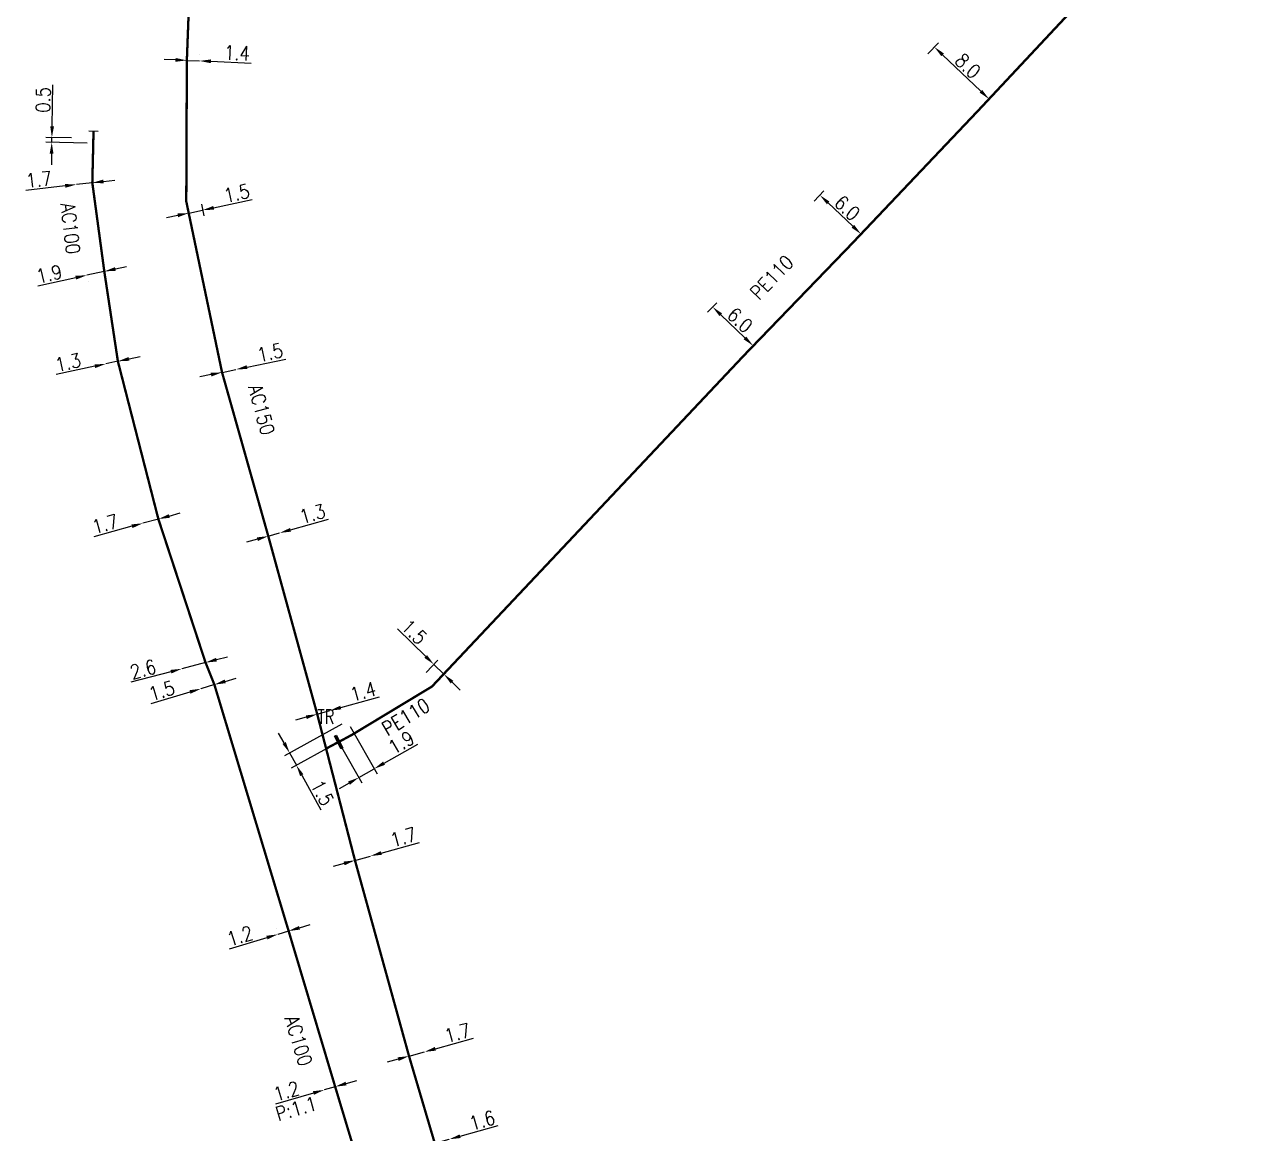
# Model space of a CAD drawing. Header units: millimetres. Extents: x 133989 to 135004, y 130988 to 132014.
# Drawn here: x 134528.1 to 134657.5, y 131445.4 to 131562.9 of the extents above; entities that cross this region are included whole.
import ezdxf
from ezdxf.enums import TextEntityAlignment as Align

# ---------------------------------------------------------------- set-up
doc = ezdxf.new("R2010")
doc.units = ezdxf.units.MM
doc.header["$PDMODE"] = 34
doc.linetypes.add('L_25_AP', pattern=[2000, 1000, 1000])
doc.linetypes.add('L_25_PE', pattern=[2000, 1000, 1000])
doc.layers.get('0').update_dxf_attribs({"linetype": 'CONTINUOUS'})
doc.layers.get('Defpoints').update_dxf_attribs({"linetype": 'CONTINUOUS'})
doc.layers.add('L_150', color=1, linetype='CONTINUOUS')
doc.layers.add('L_340', color=7, linetype='CONTINUOUS')
doc.styles.get("Standard").update_dxf_attribs({"font": 'romans.shx', "width": 0.85})
doc.dimstyles.get("Standard").update_dxf_attribs({"dimtxt": 1.5, "dimasz": 1.2, "dimexe": 0.625, "dimexo": 0.625, "dimgap": 0.25, "dimtad": 1, "dimdec": 1, "dimzin": 0, "dimdsep": 46, "dimtxsty": 'Standard', "dimcen": -0.5, "dimadec": 0, "dimazin": 0, "dimtfac": 1, "dimtdec": 1, "dimtmove": 0, "dimatfit": 3, "dimfxl": 0, "dimtolj": 1, "dimtzin": 0, "dimarcsym": 0})

# ---------------------------------------------------------------- blocks, each defined once
blk = doc.blocks.new('*D760')
at = {"layer": 'Defpoints', "color": 0, "linetype": 'Continuous', "transparency": 16777216}
for p in [(134545.31, 131559.12), (134546.66, 131559.06), (134546.66, 131559.06)]:
    blk.add_point(p, dxfattribs=at)
at = {"layer": 'L_150', "color": 0, "linetype": 'Continuous', "lineweight": -2, "transparency": 16777216}
for p, q in [((134544.11, 131559.17), (134542.91, 131559.22)), ((134545.31, 131559.12), (134546.66, 131559.06)), ((134545.34, 131559.74), (134545.34, 131559.74)), ((134546.69, 131559.69), (134546.69, 131559.69)), ((134547.86, 131559.02), (134552.11, 131558.84))]:
    blk.add_line(p, q, dxfattribs=at)
at = {"layer": 'L_150', "color": 0, "linetype": 'Continuous', "transparency": 16777216}
for points in [[(134544.12, 131559.37), (134544.1, 131558.97), (134545.31, 131559.12)], [(134547.87, 131559.22), (134547.85, 131558.82), (134546.66, 131559.06)]]:
    blk.add_solid(points, dxfattribs=at)
at = {"layer": 'L_150', "color": 0, "linetype": 'Continuous', "transparency": 16777216, "insert": (134550.62, 131559.9), "char_height": 1.5, "attachment_point": 5, "rotation": 357.6446}
blk.add_mtext('\\A1;1.4', dxfattribs=at)
blk = doc.blocks.new('*D761')
at = {"layer": 'Defpoints', "color": 0, "linetype": 'Continuous', "transparency": 16777216}
for p in [(134546.72, 131544.48), (134545.25, 131544.17), (134546.98, 131543.25)]:
    blk.add_point(p, dxfattribs=at)
at = {"layer": 'L_150', "color": 0, "linetype": 'Continuous', "lineweight": -2, "transparency": 16777216}
for p, q in [((134548.15, 131543.5), (134552.25, 131544.36)), ((134545.38, 131543.56), (134545.64, 131542.33)), ((134545.51, 131542.94), (134546.98, 131543.25)), ((134546.85, 131543.87), (134547.11, 131542.64)), ((134544.34, 131542.69), (134543.16, 131542.45))]:
    blk.add_line(p, q, dxfattribs=at)
at = {"layer": 'L_150', "color": 0, "linetype": 'Continuous', "transparency": 16777216}
for points in [[(134548.11, 131543.69), (134548.2, 131543.3), (134546.98, 131543.25)], [(134544.3, 131542.89), (134544.38, 131542.5), (134545.51, 131542.94)]]:
    blk.add_solid(points, dxfattribs=at)
at = {"layer": 'L_150', "color": 0, "linetype": 'Continuous', "transparency": 16777216, "insert": (134550.59, 131545.03), "char_height": 1.5, "attachment_point": 5, "rotation": 11.8713}
blk.add_mtext('\\A1;1.5', dxfattribs=at)
blk = doc.blocks.new('*D762')
at = {"layer": 'Defpoints', "color": 0, "linetype": 'Continuous', "transparency": 16777216}
for p in [(134550.51, 131526.37), (134550.51, 131526.37), (134549.04, 131526.06)]:
    blk.add_point(p, dxfattribs=at)
at = {"layer": 'L_150', "color": 0, "linetype": 'Continuous', "lineweight": -2, "transparency": 16777216}
for p, q in [((134549.04, 131526.06), (134550.51, 131526.37)), ((134551.69, 131526.62), (134555.79, 131527.47)), ((134547.87, 131525.82), (134546.69, 131525.57))]:
    blk.add_line(p, q, dxfattribs=at)
at = {"layer": 'L_150', "color": 0, "linetype": 'Continuous', "transparency": 16777216}
for points in [[(134551.64, 131526.81), (134551.73, 131526.42), (134550.51, 131526.37)], [(134547.83, 131526.01), (134547.91, 131525.62), (134549.04, 131526.06)]]:
    blk.add_solid(points, dxfattribs=at)
at = {"layer": 'L_150', "color": 0, "linetype": 'Continuous', "transparency": 16777216, "insert": (134554.12, 131528.15), "char_height": 1.5, "attachment_point": 5, "rotation": 11.8043}
blk.add_mtext('\\A1;1.5', dxfattribs=at)
blk = doc.blocks.new('*D764')
at = {"layer": 'Defpoints', "color": 0, "linetype": 'Continuous', "transparency": 16777216}
for p in [(134559.88, 131450.03), (134559.88, 131450.03), (134561.03, 131450.37)]:
    blk.add_point(p, dxfattribs=at)
at = {"layer": 'L_150', "color": 0, "linetype": 'Continuous', "lineweight": -2, "transparency": 16777216}
for p, q in [((134561.03, 131450.37), (134559.88, 131450.03)), ((134562.18, 131450.7), (134563.33, 131451.04)), ((134558.73, 131449.7), (134554.71, 131448.53))]:
    blk.add_line(p, q, dxfattribs=at)
at = {"layer": 'L_150', "color": 0, "linetype": 'Continuous', "transparency": 16777216}
for points in [[(134558.67, 131449.89), (134558.78, 131449.51), (134559.88, 131450.03)], [(134562.13, 131450.89), (134562.24, 131450.51), (134561.03, 131450.37)]]:
    blk.add_solid(points, dxfattribs=at)
at = {"layer": 'L_150', "color": 0, "linetype": 'Continuous', "transparency": 16777216, "insert": (134555.86, 131449.9), "char_height": 1.5, "attachment_point": 5, "rotation": 16.2309}
blk.add_mtext('\\A1;1.2', dxfattribs=at)
blk = doc.blocks.new('*D765')
at = {"layer": 'Defpoints', "color": 0, "linetype": 'Continuous', "transparency": 16777216}
for p in [(134556.1, 131466.86), (134554.95, 131466.51), (134554.95, 131466.51)]:
    blk.add_point(p, dxfattribs=at)
at = {"layer": 'L_150', "color": 0, "linetype": 'Continuous', "lineweight": -2, "transparency": 16777216}
for p, q in [((134554.77, 131467.11), (134554.77, 131467.11)), ((134556.1, 131466.86), (134554.95, 131466.51)), ((134555.91, 131467.46), (134555.91, 131467.46)), ((134557.24, 131467.21), (134558.39, 131467.56)), ((134553.8, 131466.16), (134549.79, 131464.95))]:
    blk.add_line(p, q, dxfattribs=at)
at = {"layer": 'L_150', "color": 0, "linetype": 'Continuous', "transparency": 16777216}
for points in [[(134557.19, 131467.4), (134557.3, 131467.02), (134556.1, 131466.86)], [(134553.74, 131466.36), (134553.86, 131465.97), (134554.95, 131466.51)]]:
    blk.add_solid(points, dxfattribs=at)
at = {"layer": 'L_150', "color": 0, "linetype": 'Continuous', "transparency": 16777216, "insert": (134550.93, 131466.34), "char_height": 1.5, "attachment_point": 5, "rotation": 16.9111}
blk.add_mtext('\\A1;1.2', dxfattribs=at)
blk = doc.blocks.new('*D766')
at = {"layer": 'Defpoints', "color": 0, "linetype": 'Continuous', "transparency": 16777216}
for p in [(134546.79, 131492.54), (134546.79, 131492.54), (134548.23, 131492.97)]:
    blk.add_point(p, dxfattribs=at)
at = {"layer": 'L_150', "color": 0, "linetype": 'Continuous', "lineweight": -2, "transparency": 16777216}
for p, q in [((134548.23, 131492.97), (134546.79, 131492.54)), ((134549.38, 131493.32), (134550.52, 131493.67)), ((134545.64, 131492.19), (134541.5, 131490.93))]:
    blk.add_line(p, q, dxfattribs=at)
at = {"layer": 'L_150', "color": 0, "linetype": 'Continuous', "transparency": 16777216}
for points in [[(134545.59, 131492.38), (134545.7, 131492), (134546.79, 131492.54)], [(134549.32, 131493.51), (134549.43, 131493.13), (134548.23, 131492.97)]]:
    blk.add_solid(points, dxfattribs=at)
at = {"layer": 'L_150', "color": 0, "linetype": 'Continuous', "transparency": 16777216, "insert": (134542.64, 131492.32), "char_height": 1.5, "attachment_point": 5, "rotation": 16.8331}
blk.add_mtext('\\A1;1.5', dxfattribs=at)
blk = doc.blocks.new('*D767')
at = {"layer": 'Defpoints', "color": 0, "linetype": 'Continuous', "transparency": 16777216}
for p in [(134547.29, 131495.31), (134544.77, 131494.65), (134544.77, 131494.65)]:
    blk.add_point(p, dxfattribs=at)
at = {"layer": 'L_150', "color": 0, "linetype": 'Continuous', "lineweight": -2, "transparency": 16777216}
for p, q in [((134547.29, 131495.31), (134544.77, 131494.65)), ((134548.45, 131495.62), (134549.61, 131495.93)), ((134543.61, 131494.34), (134539.39, 131493.22)), ((134547.45, 131494.71), (134547.45, 131494.71))]:
    blk.add_line(p, q, dxfattribs=at)
at = {"layer": 'L_150', "color": 0, "linetype": 'Continuous', "transparency": 16777216}
for points in [[(134548.4, 131495.81), (134548.5, 131495.43), (134547.29, 131495.31)], [(134543.56, 131494.53), (134543.67, 131494.15), (134544.77, 131494.65)]]:
    blk.add_solid(points, dxfattribs=at)
at = {"layer": 'L_150', "color": 0, "linetype": 'Continuous', "transparency": 16777216, "insert": (134540.67, 131494.59), "char_height": 1.5, "attachment_point": 5, "rotation": 14.8451}
blk.add_mtext('\\A1;2.6', dxfattribs=at)
blk = doc.blocks.new('*D768')
at = {"layer": 'Defpoints', "color": 0, "linetype": 'Continuous', "transparency": 16777216}
for p in [(134540.65, 131510.07), (134540.65, 131510.07), (134542.29, 131510.52)]:
    blk.add_point(p, dxfattribs=at)
at = {"layer": 'L_150', "color": 0, "linetype": 'Continuous', "lineweight": -2, "transparency": 16777216}
for p, q in [((134542.13, 131511.12), (134542.13, 131511.12)), ((134543.45, 131510.84), (134544.61, 131511.16)), ((134539.49, 131509.75), (134535.45, 131508.65)), ((134542.29, 131510.52), (134540.65, 131510.07))]:
    blk.add_line(p, q, dxfattribs=at)
at = {"layer": 'L_150', "color": 0, "linetype": 'Continuous', "transparency": 16777216}
for points in [[(134543.4, 131511.03), (134543.5, 131510.65), (134542.29, 131510.52)], [(134539.44, 131509.95), (134539.55, 131509.56), (134540.65, 131510.07)]]:
    blk.add_solid(points, dxfattribs=at)
at = {"layer": 'L_150', "color": 0, "linetype": 'Continuous', "transparency": 16777216, "insert": (134536.63, 131510), "char_height": 1.5, "attachment_point": 5, "rotation": 15.3426}
blk.add_mtext('\\A1;1.7', dxfattribs=at)
blk = doc.blocks.new('*D769')
at = {"layer": 'Defpoints', "color": 0, "linetype": 'Continuous', "transparency": 16777216}
for p in [(134536.73, 131526.96), (134536.73, 131526.96), (134538, 131527.23)]:
    blk.add_point(p, dxfattribs=at)
at = {"layer": 'L_150', "color": 0, "linetype": 'Continuous', "lineweight": -2, "transparency": 16777216}
for p, q in [((134539.18, 131527.48), (134540.35, 131527.74)), ((134535.56, 131526.7), (134531.46, 131525.82)), ((134538, 131527.23), (134536.73, 131526.96))]:
    blk.add_line(p, q, dxfattribs=at)
at = {"layer": 'L_150', "color": 0, "linetype": 'Continuous', "transparency": 16777216}
for points in [[(134539.13, 131527.68), (134539.22, 131527.29), (134538, 131527.23)], [(134535.52, 131526.9), (134535.6, 131526.51), (134536.73, 131526.96)]]:
    blk.add_solid(points, dxfattribs=at)
at = {"layer": 'L_150', "color": 0, "linetype": 'Continuous', "transparency": 16777216, "insert": (134532.71, 131527.11), "char_height": 1.5, "attachment_point": 5, "rotation": 12.164}
blk.add_mtext('\\A1;1.3', dxfattribs=at)
blk = doc.blocks.new('*D770')
at = {"layer": 'Defpoints', "color": 0, "linetype": 'Continuous', "transparency": 16777216}
for p in [(134536.56, 131536.76), (134534.71, 131536.35), (134534.71, 131536.35)]:
    blk.add_point(p, dxfattribs=at)
at = {"layer": 'L_150', "color": 0, "linetype": 'Continuous', "lineweight": -2, "transparency": 16777216}
for p, q in [((134536.56, 131536.76), (134534.71, 131536.35)), ((134537.73, 131537.02), (134538.9, 131537.28)), ((134533.53, 131536.09), (134529.5, 131535.2)), ((134534.84, 131535.74), (134534.84, 131535.74)), ((134536.7, 131536.15), (134536.7, 131536.15))]:
    blk.add_line(p, q, dxfattribs=at)
at = {"layer": 'L_150', "color": 0, "linetype": 'Continuous', "transparency": 16777216}
for points in [[(134537.69, 131537.21), (134537.78, 131536.82), (134536.56, 131536.76)], [(134533.49, 131536.29), (134533.58, 131535.9), (134534.71, 131536.35)]]:
    blk.add_solid(points, dxfattribs=at)
at = {"layer": 'L_150', "color": 0, "linetype": 'Continuous', "transparency": 16777216, "insert": (134530.72, 131536.49), "char_height": 1.5, "attachment_point": 5, "rotation": 12.4675}
blk.add_mtext('\\A1;1.9', dxfattribs=at)
blk = doc.blocks.new('*D771')
at = {"layer": 'Defpoints', "color": 0, "linetype": 'Continuous', "transparency": 16777216}
for p in [(134533.6, 131545.96), (134533.6, 131545.96), (134535.29, 131546.15)]:
    blk.add_point(p, dxfattribs=at)
at = {"layer": 'L_150', "color": 0, "linetype": 'Continuous', "lineweight": -2, "transparency": 16777216}
for p, q in [((134532.41, 131545.82), (134528.25, 131545.34)), ((134535.29, 131546.15), (134533.6, 131545.96)), ((134536.48, 131546.29), (134537.67, 131546.42))]:
    blk.add_line(p, q, dxfattribs=at)
at = {"layer": 'L_150', "color": 0, "linetype": 'Continuous', "transparency": 16777216}
for points in [[(134532.39, 131546.02), (134532.43, 131545.62), (134533.6, 131545.96)], [(134536.46, 131546.49), (134536.5, 131546.09), (134535.29, 131546.15)]]:
    blk.add_solid(points, dxfattribs=at)
at = {"layer": 'L_150', "color": 0, "linetype": 'Continuous', "transparency": 16777216, "insert": (134529.62, 131546.5), "char_height": 1.5, "attachment_point": 5, "rotation": 6.5629}
blk.add_mtext('\\A1;1.7', dxfattribs=at)
blk = doc.blocks.new('*D772')
at = {"layer": 'Defpoints', "color": 0, "linetype": 'Continuous', "transparency": 16777216}
for p in [(134531, 131550.94), (134533.7, 131550.89), (134535.39, 131550.35)]:
    blk.add_point(p, dxfattribs=at)
at = {"layer": 'L_340', "color": 0, "linetype": 'Continuous', "lineweight": -2, "transparency": 16777216}
for p, q in [((134531.03, 131552.14), (134531.11, 131556.51)), ((134533.07, 131550.9), (134530.38, 131550.95)), ((134530.99, 131550.44), (134531, 131550.94)), ((134534.76, 131550.36), (134530.37, 131550.45)), ((134530.97, 131549.24), (134530.95, 131548.04))]:
    blk.add_line(p, q, dxfattribs=at)
at = {"layer": 'L_340', "color": 0, "linetype": 'Continuous', "transparency": 16777216}
for points in [[(134530.83, 131552.14), (134531.23, 131552.13), (134531, 131550.94)], [(134530.77, 131549.24), (134531.17, 131549.23), (134530.99, 131550.44)]]:
    blk.add_solid(points, dxfattribs=at)
at = {"layer": 'L_340', "color": 0, "linetype": 'Continuous', "transparency": 16777216, "insert": (134530.08, 131554.94), "char_height": 1.5, "attachment_point": 5, "rotation": 88.8712}
blk.add_mtext('\\A1;0.5', dxfattribs=at)
blk = doc.blocks.new('L_340_07')
at = {"color": 0, "linetype": 'Continuous', "const_width": 0.25, "flags": 128}
blk.add_lwpolyline([(0, 0), (1.25, 0)], dxfattribs=at)
at = {"color": 0, "linetype": 'Continuous', "flags": 128}
blk.add_lwpolyline([(1.25, -0.5), (1.25, 0.5)], dxfattribs=at)
at = {"color": 0, "linetype": 'Continuous', "width": 0.75, "flags": 3}
for tag, p in [('DEF_LEG', (0.72, -3.47)), ('DEF_COUP', (0.72, -5.97)), ('DEF_TYPE', (0.72, -8.47))]:
    blk.add_attdef(tag, text='', height=1.2, dxfattribs=at).set_placement(p, align=Align.MIDDLE)
blk = doc.blocks.new('*D773')
at = {"layer": 'Defpoints', "color": 0, "linetype": 'Continuous', "transparency": 16777216}
for p in [(134553.94, 131508.71), (134555.14, 131509.05), (134555.14, 131509.05)]:
    blk.add_point(p, dxfattribs=at)
at = {"layer": 'L_150', "color": 0, "linetype": 'Continuous', "lineweight": -2, "transparency": 16777216}
for p, q in [((134556.3, 131509.37), (134560.33, 131510.51)), ((134552.79, 131508.38), (134551.63, 131508.05)), ((134553.94, 131508.71), (134555.14, 131509.05))]:
    blk.add_line(p, q, dxfattribs=at)
at = {"layer": 'L_150', "color": 0, "linetype": 'Continuous', "transparency": 16777216}
for points in [[(134556.25, 131509.57), (134556.35, 131509.18), (134555.14, 131509.05)], [(134552.73, 131508.57), (134552.84, 131508.19), (134553.94, 131508.71)]]:
    blk.add_solid(points, dxfattribs=at)
at = {"layer": 'L_150', "color": 0, "linetype": 'Continuous', "transparency": 16777216, "insert": (134558.62, 131511.07), "char_height": 1.5, "attachment_point": 5, "rotation": 15.7943}
blk.add_mtext('\\A1;1.3', dxfattribs=at)
blk = doc.blocks.new('*D774')
at = {"layer": 'Defpoints', "color": 0, "linetype": 'Continuous', "transparency": 16777216}
for p in [(134560.47, 131490.22), (134560.47, 131490.22), (134559.13, 131489.84)]:
    blk.add_point(p, dxfattribs=at)
at = {"layer": 'L_150', "color": 0, "linetype": 'Continuous', "lineweight": -2, "transparency": 16777216}
for p, q in [((134561.63, 131490.54), (134565.72, 131491.69)), ((134559.13, 131489.84), (134560.47, 131490.22)), ((134557.97, 131489.52), (134556.81, 131489.19))]:
    blk.add_line(p, q, dxfattribs=at)
at = {"layer": 'L_150', "color": 0, "linetype": 'Continuous', "transparency": 16777216}
for points in [[(134561.57, 131490.74), (134561.68, 131490.35), (134560.47, 131490.22)], [(134557.92, 131489.71), (134558.02, 131489.32), (134559.13, 131489.84)]]:
    blk.add_solid(points, dxfattribs=at)
at = {"layer": 'L_150', "color": 0, "linetype": 'Continuous', "transparency": 16777216, "insert": (134563.98, 131492.24), "char_height": 1.5, "attachment_point": 5, "rotation": 15.6751}
blk.add_mtext('\\A1;1.4', dxfattribs=at)
blk = doc.blocks.new('*D775')
at = {"layer": 'Defpoints', "color": 0, "linetype": 'Continuous', "transparency": 16777216}
for p in [(134564.77, 131474.81), (134564.77, 131474.81), (134563.13, 131474.35)]:
    blk.add_point(p, dxfattribs=at)
at = {"layer": 'L_150', "color": 0, "linetype": 'Continuous', "lineweight": -2, "transparency": 16777216}
for p, q in [((134565.92, 131475.13), (134569.96, 131476.26)), ((134563.13, 131474.35), (134564.77, 131474.81)), ((134561.97, 131474.03), (134560.82, 131473.7))]:
    blk.add_line(p, q, dxfattribs=at)
at = {"layer": 'L_150', "color": 0, "linetype": 'Continuous', "transparency": 16777216}
for points in [[(134565.87, 131475.32), (134565.98, 131474.94), (134564.77, 131474.81)], [(134561.92, 131474.22), (134562.03, 131473.83), (134563.13, 131474.35)]]:
    blk.add_solid(points, dxfattribs=at)
at = {"layer": 'L_150', "color": 0, "linetype": 'Continuous', "transparency": 16777216, "insert": (134568.25, 131476.82), "char_height": 1.5, "attachment_point": 5, "rotation": 15.618}
blk.add_mtext('\\A1;1.7', dxfattribs=at)
blk = doc.blocks.new('*D776')
at = {"layer": 'Defpoints', "color": 0, "linetype": 'Continuous', "transparency": 16777216}
for p in [(134570.5, 131454.06), (134570.5, 131454.06), (134568.86, 131453.61)]:
    blk.add_point(p, dxfattribs=at)
at = {"layer": 'L_150', "color": 0, "linetype": 'Continuous', "lineweight": -2, "transparency": 16777216}
for p, q in [((134571.65, 131454.39), (134575.69, 131455.51)), ((134568.86, 131453.61), (134570.5, 131454.06)), ((134567.71, 131453.28), (134566.55, 131452.96))]:
    blk.add_line(p, q, dxfattribs=at)
at = {"layer": 'L_150', "color": 0, "linetype": 'Continuous', "transparency": 16777216}
for points in [[(134571.6, 131454.58), (134571.71, 131454.19), (134570.5, 131454.06)], [(134567.65, 131453.48), (134567.76, 131453.09), (134568.86, 131453.61)]]:
    blk.add_solid(points, dxfattribs=at)
at = {"layer": 'L_150', "color": 0, "linetype": 'Continuous', "transparency": 16777216, "insert": (134573.98, 131456.07), "char_height": 1.5, "attachment_point": 5, "rotation": 15.5954}
blk.add_mtext('\\A1;1.7', dxfattribs=at)
blk = doc.blocks.new('*D777')
at = {"layer": 'Defpoints', "color": 0, "linetype": 'Continuous', "transparency": 16777216}
for p in [(134573.13, 131444.8), (134573.13, 131444.8), (134571.59, 131444.37)]:
    blk.add_point(p, dxfattribs=at)
at = {"layer": 'L_150', "color": 0, "linetype": 'Continuous', "lineweight": -2, "transparency": 16777216}
for p, q in [((134574.28, 131445.12), (134578.32, 131446.24)), ((134571.59, 131444.37), (134573.13, 131444.8)), ((134570.43, 131444.05), (134569.27, 131443.73))]:
    blk.add_line(p, q, dxfattribs=at)
at = {"layer": 'L_150', "color": 0, "linetype": 'Continuous', "transparency": 16777216}
for points in [[(134574.23, 131445.31), (134574.34, 131444.93), (134573.13, 131444.8)], [(134570.38, 131444.24), (134570.48, 131443.86), (134571.59, 131444.37)]]:
    blk.add_solid(points, dxfattribs=at)
at = {"layer": 'L_150', "color": 0, "linetype": 'Continuous', "transparency": 16777216, "insert": (134576.61, 131446.8), "char_height": 1.5, "attachment_point": 5, "rotation": 15.5104}
blk.add_mtext('\\A1;1.6', dxfattribs=at)
blk = doc.blocks.new('*D479')
at = {"layer": 'Defpoints', "color": 0, "linetype": 'Continuous', "transparency": 16777216}
for p in [(134562.3, 131489.09), (134561.4, 131486.89), (134556.2, 131485.74)]:
    blk.add_point(p, dxfattribs=at)
at = {"layer": 'L_340', "color": 0, "linetype": 'Continuous', "lineweight": -2, "transparency": 16777216}
for p, q in [((134561.75, 131488.79), (134555.65, 131485.44)), ((134555.62, 131486.79), (134555.04, 131487.84)), ((134560.85, 131486.59), (134556.37, 131484.13)), ((134556.2, 131485.74), (134556.92, 131484.43)), ((134557.5, 131483.38), (134559.51, 131479.71))]:
    blk.add_line(p, q, dxfattribs=at)
at = {"layer": 'L_340', "color": 0, "linetype": 'Continuous', "transparency": 16777216}
for points in [[(134555.8, 131486.89), (134555.45, 131486.69), (134556.2, 131485.74)], [(134557.67, 131483.47), (134557.32, 131483.28), (134556.92, 131484.43)]]:
    blk.add_solid(points, dxfattribs=at)
at = {"layer": 'L_340', "color": 0, "linetype": 'Continuous', "transparency": 16777216, "insert": (134559.67, 131481.5), "char_height": 1.5, "attachment_point": 5, "rotation": 298.8048}
blk.add_mtext('\\A1;1.5', dxfattribs=at)
blk = doc.blocks.new('*D480')
at = {"layer": 'Defpoints', "color": 0, "linetype": 'Continuous', "transparency": 16777216}
for p in [(134562.3, 131489.09), (134561.4, 131486.89), (134563.54, 131483.13)]:
    blk.add_point(p, dxfattribs=at)
at = {"layer": 'L_340', "color": 0, "linetype": 'Continuous', "lineweight": -2, "transparency": 16777216}
for p, q in [((134562.61, 131488.55), (134565.47, 131483.51)), ((134561.71, 131486.35), (134563.85, 131482.58)), ((134566.21, 131484.64), (134569.8, 131486.68)), ((134563.54, 131483.13), (134565.16, 131484.05)), ((134562.5, 131482.53), (134561.45, 131481.94))]:
    blk.add_line(p, q, dxfattribs=at)
at = {"layer": 'L_340', "color": 0, "linetype": 'Continuous', "transparency": 16777216}
for points in [[(134566.11, 131484.82), (134566.31, 131484.47), (134565.16, 131484.05)], [(134562.4, 131482.71), (134562.59, 131482.36), (134563.54, 131483.13)]]:
    blk.add_solid(points, dxfattribs=at)
at = {"layer": 'L_340', "color": 0, "linetype": 'Continuous', "transparency": 16777216, "insert": (134568.03, 131486.83), "char_height": 1.5, "attachment_point": 5, "rotation": 29.5956}
blk.add_mtext('\\A1;1.9', dxfattribs=at)
blk = doc.blocks.new('L_340_19')
at = {"linetype": 'Continuous'}
blk.add_hatch(color=0, dxfattribs=at).paths.add_polyline_path([(0.125, 0.75), (-0.125, 0.75), (-0.125, -0.75), (0.125, -0.75)])
at = {"color": 0, "linetype": 'Continuous'}
blk.add_lwpolyline([(-0.125, 0.75), (0.125, 0.75), (0.125, -0.75), (-0.125, -0.75)], close=True, dxfattribs=at)
at = {"color": 0, "linetype": 'Continuous', "width": 0.75}
for tag, height, flags, p in [('TR', 1.5, 8, (0, 3)), ('DEF_LEG', 1.2, 3, (0, -5)), ('DEF_COUP', 1.2, 3, (0, -7.5)), ('DEF_TYPE', 1.2, 3, (0, -10))]:
    blk.add_attdef(tag, text='', height=height, dxfattribs=dict(at, flags=flags)).set_placement(p, align=Align.MIDDLE)
blk = doc.blocks.new('*D932')
at = {"layer": 'Defpoints', "color": 0, "linetype": 'Continuous', "transparency": 16777216}
for p in [(134572.56, 131494.07), (134570.22, 131493.82), (134571.29, 131492.77)]:
    blk.add_point(p, dxfattribs=at)
at = {"layer": 'L_150', "color": 0, "linetype": 'Continuous', "lineweight": -2, "transparency": 16777216}
for p, q in [((134570.63, 131495.96), (134567.63, 131498.88)), ((134570.66, 131494.27), (134571.92, 131495.57)), ((134572.56, 131494.07), (134571.49, 131495.12)), ((134571.73, 131493.22), (134573, 131494.52)), ((134573.42, 131493.23), (134574.28, 131492.39))]:
    blk.add_line(p, q, dxfattribs=at)
at = {"layer": 'L_150', "color": 0, "linetype": 'Continuous', "transparency": 16777216}
for points in [[(134570.77, 131496.1), (134570.49, 131495.81), (134571.49, 131495.12)], [(134573.56, 131493.38), (134573.28, 131493.09), (134572.56, 131494.07)]]:
    blk.add_solid(points, dxfattribs=at)
at = {"layer": 'L_150', "color": 0, "linetype": 'Continuous', "transparency": 16777216, "insert": (134569.4, 131498.56), "char_height": 1.5, "attachment_point": 5, "rotation": 315.6937}
blk.add_mtext('\\A1;1.5', dxfattribs=at)
blk = doc.blocks.new('*D935')
at = {"layer": 'Defpoints', "color": 0, "linetype": 'Continuous', "transparency": 16777216}
for p in [(134623.43, 131559.35), (134630.35, 131555.02), (134629.23, 131553.84)]:
    blk.add_point(p, dxfattribs=at)
at = {"layer": 'L_150', "color": 0, "linetype": 'Continuous', "lineweight": -2, "transparency": 16777216}
for p, q in [((134623.86, 131559.8), (134624.98, 131560.98)), ((134625.42, 131559.7), (134629.48, 131555.84)), ((134629.66, 131554.29), (134630.78, 131555.47))]:
    blk.add_line(p, q, dxfattribs=at)
at = {"layer": 'L_150', "color": 0, "linetype": 'Continuous', "transparency": 16777216}
for points in [[(134625.56, 131559.85), (134625.28, 131559.56), (134624.55, 131560.53)], [(134629.61, 131555.99), (134629.34, 131555.7), (134630.35, 131555.02)]]:
    blk.add_solid(points, dxfattribs=at)
at = {"layer": 'L_150', "color": 0, "linetype": 'Continuous', "transparency": 16777216, "insert": (134628.1, 131558.53), "char_height": 1.5, "attachment_point": 5, "rotation": 316.4505}
blk.add_mtext('\\A1;8.0', dxfattribs=at)
blk = doc.blocks.new('*D936')
at = {"layer": 'Defpoints', "color": 0, "linetype": 'Continuous', "transparency": 16777216}
for p in [(134611.39, 131543.76), (134616.77, 131540.72), (134615.75, 131539.64)]:
    blk.add_point(p, dxfattribs=at)
at = {"layer": 'L_150', "color": 0, "linetype": 'Continuous', "lineweight": -2, "transparency": 16777216}
for p, q in [((134611.82, 131544.21), (134612.84, 131545.29)), ((134613.28, 131544.02), (134615.9, 131541.54)), ((134616.18, 131540.09), (134617.2, 131541.17))]:
    blk.add_line(p, q, dxfattribs=at)
at = {"layer": 'L_150', "color": 0, "linetype": 'Continuous', "transparency": 16777216}
for points in [[(134613.42, 131544.16), (134613.15, 131543.87), (134612.41, 131544.84)], [(134616.04, 131541.69), (134615.76, 131541.4), (134616.77, 131540.72)]]:
    blk.add_solid(points, dxfattribs=at)
at = {"layer": 'L_150', "color": 0, "linetype": 'Continuous', "transparency": 16777216, "insert": (134615.31, 131543.48), "char_height": 1.5, "attachment_point": 5, "rotation": 316.637}
blk.add_mtext('\\A1;6.0', dxfattribs=at)
blk = doc.blocks.new('*D937')
at = {"layer": 'Defpoints', "color": 0, "linetype": 'Continuous', "transparency": 16777216}
for p in [(134600.08, 131531.98), (134605.34, 131528.88), (134604.38, 131527.87)]:
    blk.add_point(p, dxfattribs=at)
at = {"layer": 'L_150', "color": 0, "linetype": 'Continuous', "lineweight": -2, "transparency": 16777216}
for p, q in [((134600.51, 131532.44), (134601.47, 131533.44)), ((134601.91, 131532.16), (134604.47, 131529.71)), ((134604.81, 131528.32), (134605.77, 131529.33))]:
    blk.add_line(p, q, dxfattribs=at)
at = {"layer": 'L_150', "color": 0, "linetype": 'Continuous', "transparency": 16777216}
for points in [[(134602.05, 131532.3), (134601.77, 131532.02), (134601.04, 131532.99)], [(134604.61, 131529.85), (134604.33, 131529.56), (134605.34, 131528.88)]]:
    blk.add_solid(points, dxfattribs=at)
at = {"layer": 'L_150', "color": 0, "linetype": 'Continuous', "transparency": 16777216, "insert": (134603.95, 131531.59), "char_height": 1.5, "attachment_point": 5, "rotation": 316.2561}
blk.add_mtext('\\A1;6.0', dxfattribs=at)

msp = doc.modelspace()

# ---------------------------------------------------------------- linework, layer by layer
at = {"layer": 'L_150', "linetype": 'L_25_AP', "const_width": 0.25, "flags": 128}
for points in [[(134549.38, 131691.22), (134550.24, 131678.08), (134549.85, 131667.01), (134549.57, 131659.17), (134550.47, 131659.15), (134550.38, 131656.56), (134548.71, 131631.71), (134548.63, 131630.01), (134548.5, 131626.94), (134547.96, 131614.72), (134546.79, 131592.51), (134545.89, 131574.45), (134545.31, 131559.12), (134545.25, 131544.17), (134549.04, 131526.06), (134553.94, 131508.71), (134559.13, 131489.84), (134563.13, 131474.35), (134568.86, 131453.61), (134571.59, 131444.37), (134574.46, 131439.92), (134578.91, 131433.03), (134583.74, 131425.82), (134590.53, 131421.48), (134591.17, 131421.08), (134604.71, 131415.57), (134618.46, 131410.3), (134644.32, 131400.44), (134645.99, 131399.46), (134648.87, 131397.57), (134653.11, 131394.09), (134654.49, 131392.95), (134656.17, 131391.29), (134657.35, 131390.06)], [(134535.39, 131550.35), (134535.29, 131546.15), (134536.56, 131536.76), (134538, 131527.23), (134542.29, 131510.52), (134547.29, 131495.31), (134548.23, 131492.97), (134556.1, 131466.86), (134561.03, 131450.37), (134564.07, 131440.29), (134565.08, 131436.82)], [(134561.29, 131486.84), (134560.07, 131486.19)]]:
    msp.add_lwpolyline(points, dxfattribs=at)
at = {"layer": 'L_150', "linetype": 'L_25_PE', "flags": 128}
msp.add_lwpolyline([(134561.51, 131486.95, 0.25, 0.25, 0), (134563.02, 131487.77, 0.25, 0.25, 0), (134563.07, 131487.81, 0.25, 0.25, 0), (134571.29, 131492.77, 0.25, 0.25, 0), (134604.38, 131527.87, 0.25, 0.25, 0), (134615.75, 131539.64, 0.25, 0.25, 0), (134629.23, 131553.84, 0.25, 0.25, 0), (134653.96, 131580.26, 0.25, 0.25, 0), (134657.18, 131583.65, 0.25, 0.25, 0), (134670.83, 131597.62, 0.25, 0.25, 0), (134670.83, 131597.62, 0.25, 0.25, 0), (134676.42, 131603.42, 0.25, 0.25, 0), (134679.12, 131606.34, 0.25, 0.25, 0), (134680.03, 131607.3, 0, 0, 0)], format="xyseb", dxfattribs=at)

# ---------------------------------------------------------------- block references
at = {"layer": 'L_340', "rotation": 88.88427682712371}
msp.add_blockref('L_340_07', (134535.39, 131550.35), dxfattribs=at)
at = {"layer": 'L_340'}
ref = msp.add_blockref('L_340_19', (134561.4, 131486.89), dxfattribs=dict(at, rotation=26.99284549241892))
ref.add_attrib('TR', 'TR', dxfattribs={"layer": '0', "color": 0, "linetype": 'Continuous', "height": 1.5, "width": 0.75, "flags": 8}).set_placement((134560.04, 131489.57), align=Align.MIDDLE)

# ---------------------------------------------------------------- texts
at = {"layer": 'L_150', "linetype": 'Continuous', "width": 0.85}
for s, rotation, p in [('AC100', 276.6149, (134532.97, 131541.3)), ('AC150', 285.3606, (134553.23, 131522.09)), ('PE110', 31.4974, (134568.52, 131489.55)), ('AC100', 286.7992, (134557.16, 131455.23)), ('P:1.1', 16.2311, (134556.89, 131448.05))]:
    msp.add_text(s, height=1.5, rotation=rotation, dxfattribs=at).set_placement(p, align=Align.MIDDLE)
msp.add_text('PE110', height=1.5, rotation=45.9722, dxfattribs=at).set_placement((134605.96, 131533.64))

# ---------------------------------------------------------------- dimensions: what is measured, and where the dimension line sits
at = {"layer": 'L_150', "linetype": 'Continuous'}
for base, p1, p2, angle, picture, middle in [((134546.66, 131559.06), (134545.31, 131559.12), (134546.66, 131559.06), 177.6446, '*D760', (134550.58, 131558.9)), ((134630.35, 131555.02), (134623.43, 131559.35), (134629.23, 131553.84), 316.4505, '*D935', (134627.41, 131557.81)), ((134533.6, 131545.96), (134535.29, 131546.15), (134533.6, 131545.96), 6.5629, '*D771', (134529.73, 131545.51)), ((134546.98, 131543.25), (134545.25, 131544.17), (134546.72, 131544.48), 191.8713, '*D761', (134550.79, 131544.05)), ((134616.77, 131540.72), (134611.39, 131543.76), (134615.75, 131539.64), 316.637, '*D936', (134614.62, 131542.75)), ((134534.71, 131536.35), (134536.56, 131536.76), (134534.71, 131536.35), 12.4675, '*D770', (134530.93, 131535.52)), ((134605.3386, 131528.8762), (134600.078, 131531.985), (134604.3765, 131527.871), 316.2561, '*D937', (134603.2571, 131530.8683)), ((134550.51, 131526.37), (134549.04, 131526.06), (134550.51, 131526.37), 191.8043, '*D762', (134554.32, 131527.17)), ((134536.73, 131526.96), (134538, 131527.23), (134536.73, 131526.96), 12.164, '*D769', (134532.92, 131526.14)), ((134555.14, 131509.05), (134553.94, 131508.71), (134555.14, 131509.05), 195.7943, '*D773', (134558.89, 131510.11)), ((134540.65, 131510.07), (134542.29, 131510.52), (134540.65, 131510.07), 15.3426, '*D768', (134536.9, 131509.04)), ((134572.56, 131494.07), (134570.22, 131493.82), (134571.29, 131492.77), 315.6937, '*D932', (134568.7, 131497.84)), ((134544.77, 131494.65), (134547.29, 131495.31), (134544.77, 131494.65), 14.8451, '*D767', (134540.92, 131493.63)), ((134546.79, 131492.54), (134548.23, 131492.97), (134546.79, 131492.54), 16.8331, '*D766', (134542.93, 131491.37)), ((134560.47, 131490.22), (134559.13, 131489.84), (134560.47, 131490.22), 195.6751, '*D774', (134564.25, 131491.28)), ((134564.77, 131474.81), (134563.13, 131474.35), (134564.77, 131474.81), 195.618, '*D775', (134568.52, 131475.85)), ((134554.95, 131466.51), (134556.1, 131466.86), (134554.95, 131466.51), 16.9111, '*D765', (134551.22, 131465.38)), ((134570.5, 131454.06), (134568.86, 131453.61), (134570.5, 131454.06), 195.5954, '*D776', (134574.25, 131455.11)), ((134559.88, 131450.03), (134561.03, 131450.37), (134559.88, 131450.03), 16.2309, '*D764', (134556.14, 131448.94)), ((134573.13, 131444.8), (134571.59, 131444.37), (134573.13, 131444.8), 195.5104, '*D777', (134576.88, 131445.84))]:
    dim = msp.add_linear_dim(base=base, p1=p1, p2=p2, angle=angle, dimstyle='Standard', dxfattribs=at)
    dim.commit()
    dim.dimension.update_dxf_attribs({"geometry": picture, "text_midpoint": middle, "dimtype": 160})
at = {"layer": 'L_340', "linetype": 'Continuous'}
for base, p1, p2, angle, picture, middle in [((134531, 131550.94), (134535.39, 131550.35), (134533.7, 131550.89), 268.8712, '*D772', (134531.08, 131554.92)), ((134556.2, 131485.74), (134561.4, 131486.89), (134562.3, 131489.09), 118.8048, '*D479', (134558.79, 131481.02)), ((134563.54, 131483.13), (134562.3, 131489.09), (134561.4, 131486.89), 29.5956, '*D480', (134568.52, 131485.96))]:
    dim = msp.add_linear_dim(base=base, p1=p1, p2=p2, angle=angle, dimstyle='Standard', dxfattribs=at)
    dim.commit()
    dim.dimension.update_dxf_attribs({"geometry": picture, "text_midpoint": middle, "dimtype": 160})

doc.saveas('drawing.dxf')
